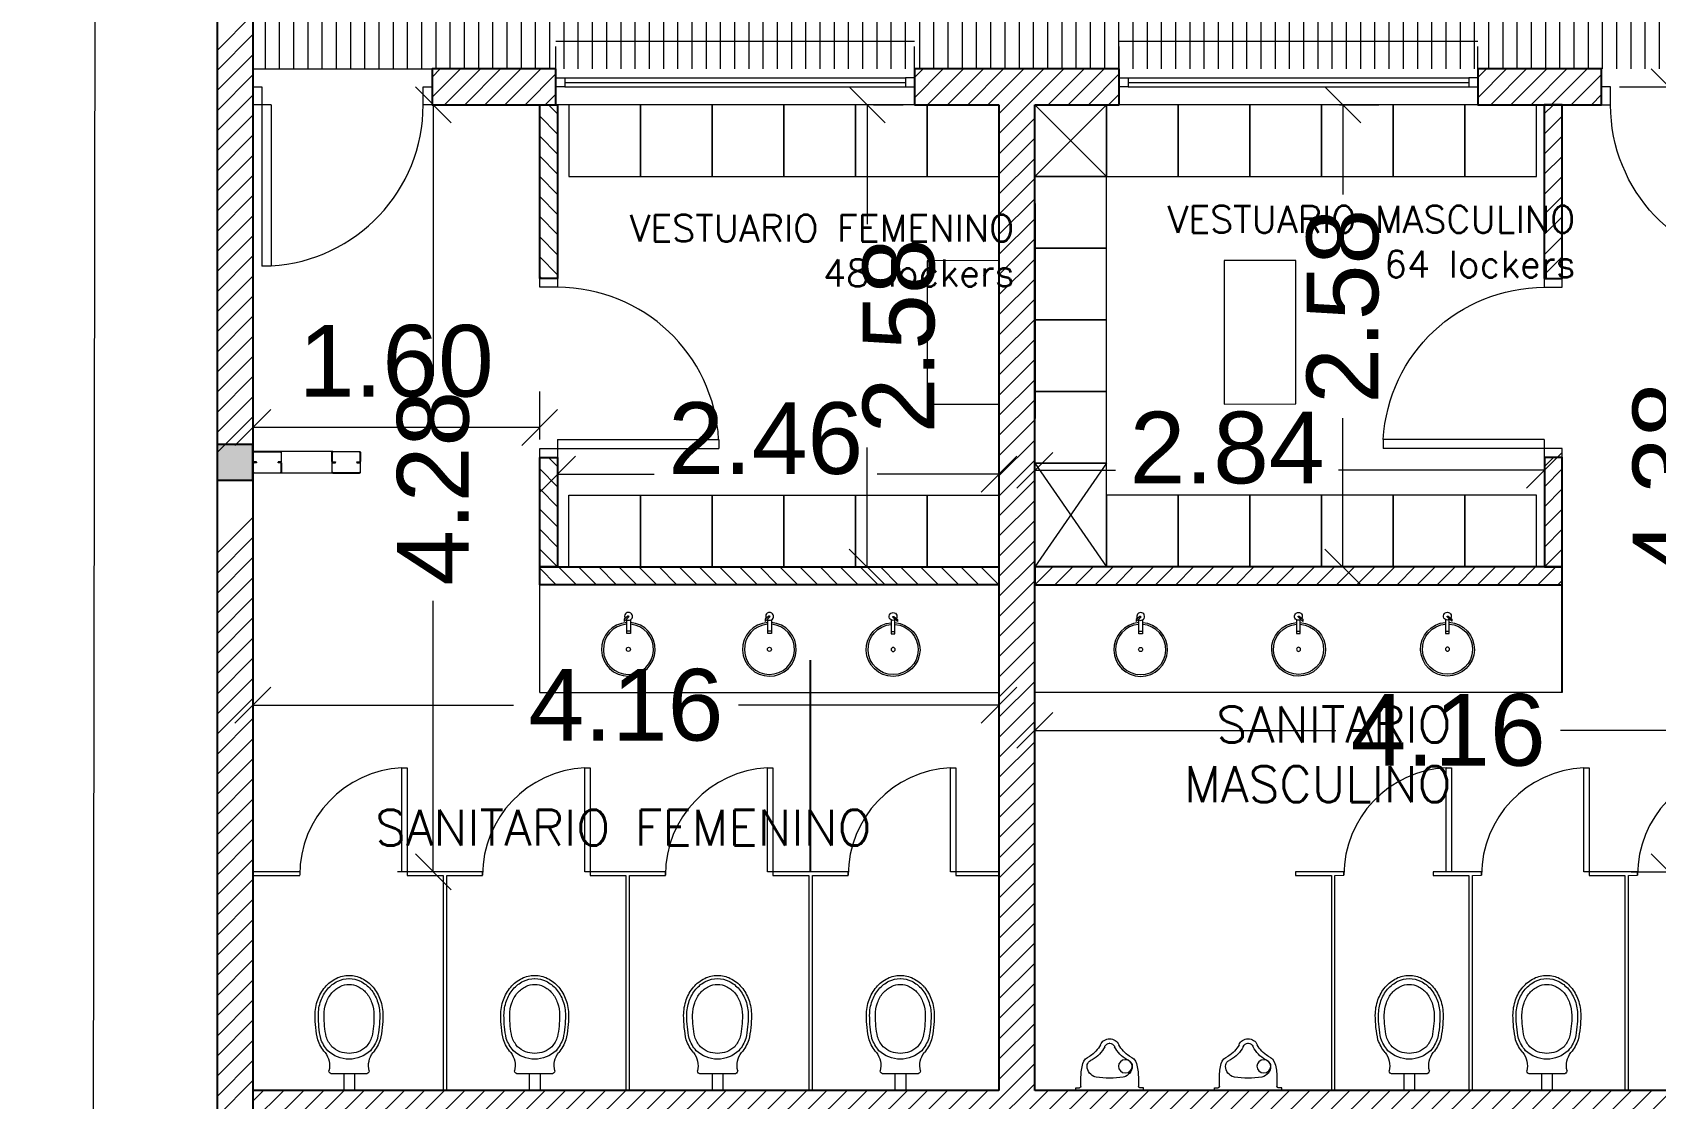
# Model space of a CAD drawing. Header units: inches. Extents: x 2 to 182, y -26 to 193.
# Drawn here: x 112.07 to 121.12, y 94.52 to 100.46 of the extents above; entities that cross this region are included whole.
import ezdxf

# ---------------------------------------------------------------- set-up
doc = ezdxf.new("R2010")
doc.units = ezdxf.units.IN
doc.header["$MEASUREMENT"] = 0
for name, pattern in [('ACAD_ISO10W100', [18, 12, -3, 0, -3]), ('HIDDEN2', [4.7625, 3.175, -1.5875]), ('LÍNEAS_OCULTAS2', [0.1875, 0.125, -0.0625])]:
    doc.linetypes.add(name, pattern=pattern)
for name, color, linetype, lineweight in [('01 eje', 30, 'ACAD_ISO10W100', 9), ('ARQ-CARPINTERIAS', 4, 'Continuous', 9), ('Est-Acero', 4, 'Continuous', 13), ('Est-muro', 7, 'Continuous', 0), ('IS-SANITARIOS', 6, 'Continuous', 9), ('L COTAS', 1, 'Continuous', 9), ('l gris', 9, 'Continuous', 5), ('L PROYEC', 4, 'HIDDEN2', 9), ('LAVADO MU', 10, 'Continuous', 5)]:
    doc.layers.add(name, color=color, linetype=linetype, lineweight=lineweight)
for name, color, linetype in [('01-COTAS ESTRUCTURA', 9, 'Continuous'), ('ARQ-MUROCERAMICO8X18X33', 3, 'Continuous'), ('ARQ-TXTS LOCAL', 3, 'Continuous'), ('l muro', 5, 'Continuous'), ('l olumnas', 140, 'Continuous'), ('smr acero', 170, 'Continuous')]:
    doc.layers.add(name, color=color, linetype=linetype)
doc.styles.add('2mm para 1.100', font='ARIAL.TTF')
doc.styles.add('RomanS', font='romans.shx')
doc.dimstyles.new('cotas 1.100', dxfattribs={"dimscale": 2, "dimtxt": 0.2, "dimasz": 0.1, "dimexe": 0.1, "dimexo": 0.05, "dimgap": 0.05, "dimtad": 0, "dimzin": 0, "dimdsep": 46, "dimtxsty": '2mm para 1.100', "dimblk": 'OBLIQUE', "dimcen": 0.09, "dimclrd": 256, "dimclre": 256, "dimclrt": 256, "dimaunit": 1, "dimadec": 3, "dimazin": 0, "dimtfac": 1, "dimtofl": 0, "dimtmove": 2, "dimatfit": 3, "dimfxl": 0, "dimtolj": 1, "dimtzin": 0, "dimlwd": -1, "dimlwe": -1, "dimarcsym": 0})
pattern_1 = [(45, (-3334.64458, -726.38035), (-0.0561266008, 0.0561266008), [])]

# ---------------------------------------------------------------- blocks, each defined once
blk = doc.blocks.new('terreno1')
at = {"layer": '01 eje', "ltscale": 0.05}
blk.add_line((2858.8129, 860.3283), (2858.8129, 730.799), dxfattribs=at)
blk = doc.blocks.new('SE-PM01$0$P3')
for p, q in [((6.9999, 19.56), (6.0999, 19.56)), ((6.0999, 19.5086), (6.0999, 19.56)), ((6.9999, 19.5086), (6.9999, 19.56))]:
    blk.add_line(p, q)
at = {"ltscale": 200}
blk.add_line((6.9999, 19.5086), (6.0999, 19.5086), dxfattribs=at)
for points in [[(7.0999, 19.61), (7.0999, 19.56), (6.9999, 19.56), (6.9999, 19.61)], [(7.0999, 18.66), (7.0999, 18.61), (6.9999, 18.61), (6.9999, 18.66)]]:
    blk.add_lwpolyline(points, close=True, dxfattribs=at)
blk.add_arc((6.9999, 19.56), 0.9, 183.27628, 270, dxfattribs=at)
blk = doc.blocks.new('_Oblique')
at = {"color": 0, "linetype": 'ByBlock', "lineweight": -2}
blk.add_line((-0.5, -0.5), (0.5, 0.5), dxfattribs=at)
blk = doc.blocks.new('*D234')
at = {"layer": 'Defpoints', "color": 0}
for p in [(112.4681, 132.6797), (113.2982, 132.6784), (113.0983, 7.8591)]:
    blk.add_point(p, dxfattribs=at)
at = {"layer": 'L COTAS'}
for p, q in [((113.1982, 132.6785), (112.2681, 132.68)), ((112.4681, 132.6797), (112.3696, 71.1795)), ((112.2683, 7.8604), (112.3667, 69.3607)), ((112.9983, 7.8593), (112.0683, 7.8607))]:
    blk.add_line(p, q, dxfattribs=at)
at = {"layer": 'L COTAS', "xscale": 0.2, "yscale": 0.2, "zscale": 0.2}
for p, rotation in [((112.4681, 132.6797), 89.90828215739022), ((112.2683, 7.8604), 269.9082821573902)]:
    blk.add_blockref('_Oblique', p, dxfattribs=dict(at, rotation=rotation))
at = {"layer": 'L COTAS', "insert": (112.3682, 70.2701), "char_height": 0.4, "attachment_point": 5, "rotation": 89.90828, "style": '2mm para 1.100'}
blk.add_mtext('\\A1;124.82', dxfattribs=at)
blk = doc.blocks.new('base1')
at = {"layer": 'smr acero'}
h = blk.add_hatch(color=256, dxfattribs=at)
h.dxf.hatch_style = 1
h.paths.add_polyline_path([(4862.6652, 1040.7971), (4862.6652, 1040.5971), (4862.4652, 1040.5971), (4862.4652, 1040.7971)])
at = {"layer": 'Est-Acero'}
for points in [[(4862.8192, 1040.7572), (4862.6712, 1040.7572, 0.414214), (4862.6652, 1040.7512), (4862.6652, 1040.7032, 0.414214), (4862.6712, 1040.6972), (4862.6852, 1040.6972), (4862.6852, 1040.6992), (4862.6732, 1040.6992, -0.414214), (4862.6672, 1040.7052), (4862.6672, 1040.7492, -0.414214), (4862.6732, 1040.7552), (4862.8172, 1040.7552, -0.414214), (4862.8232, 1040.7492), (4862.8232, 1040.7052, -0.414214), (4862.8172, 1040.6992), (4862.8052, 1040.6992), (4862.8052, 1040.6972), (4862.8192, 1040.6972, 0.414214), (4862.8252, 1040.7032), (4862.8252, 1040.7512, 0.414214)], [(4863.1112, 1040.7572), (4863.2592, 1040.7572, -0.414214), (4863.2652, 1040.7512), (4863.2652, 1040.7032, -0.414214), (4863.2592, 1040.6972), (4863.2452, 1040.6972), (4863.2452, 1040.6992), (4863.2572, 1040.6992, 0.414214), (4863.2632, 1040.7052), (4863.2632, 1040.7492, 0.414214), (4863.2572, 1040.7552), (4863.1132, 1040.7552, 0.414214), (4863.1072, 1040.7492), (4863.1072, 1040.7052, 0.414214), (4863.1132, 1040.6992), (4863.1252, 1040.6992), (4863.1252, 1040.6972), (4863.1112, 1040.6972, -0.414214), (4863.1052, 1040.7032), (4863.1052, 1040.7512, -0.414214)], [(4862.8192, 1040.6372), (4862.6712, 1040.6372, -0.414214), (4862.6652, 1040.6432), (4862.6652, 1040.6912, -0.414214), (4862.6712, 1040.6972), (4862.6852, 1040.6972), (4862.6852, 1040.6952), (4862.6732, 1040.6952, 0.414214), (4862.6672, 1040.6892), (4862.6672, 1040.6452, 0.414214), (4862.6732, 1040.6392), (4862.8172, 1040.6392, 0.414214), (4862.8232, 1040.6452), (4862.8232, 1040.6892, 0.414214), (4862.8172, 1040.6952), (4862.8052, 1040.6952), (4862.8052, 1040.6972), (4862.8192, 1040.6972, -0.414214), (4862.8252, 1040.6912), (4862.8252, 1040.6432, -0.414214)], [(4863.1112, 1040.6372), (4863.2592, 1040.6372, 0.414214), (4863.2652, 1040.6432), (4863.2652, 1040.6912, 0.414214), (4863.2592, 1040.6972), (4863.2452, 1040.6972), (4863.2452, 1040.6952), (4863.2572, 1040.6952, -0.414214), (4863.2632, 1040.6892), (4863.2632, 1040.6452, -0.414214), (4863.2572, 1040.6392), (4863.1132, 1040.6392, -0.414214), (4863.1072, 1040.6452), (4863.1072, 1040.6892, -0.414214), (4863.1132, 1040.6952), (4863.1252, 1040.6952), (4863.1252, 1040.6972), (4863.1112, 1040.6972, 0.414214), (4863.1052, 1040.6912), (4863.1052, 1040.6432, 0.414214)]]:
    blk.add_lwpolyline(points, format="xyb", close=True, dxfattribs=at)
at = {"layer": 'Est-muro'}
for p, q in [((4863.1112, 1040.7572), (4862.8092, 1040.7572)), ((4863.1112, 1040.6372), (4862.8092, 1040.6372))]:
    blk.add_line(p, q, dxfattribs=at)
at = {"layer": 'l olumnas'}
blk.add_lwpolyline([(4862.4652, 1040.5971), (4862.6652, 1040.5971), (4862.6652, 1040.7971), (4862.4652, 1040.7971)], close=True, dxfattribs=at)
blk = doc.blocks.new('Inodoro')
for p, q in [((626.1562, 117.8884), (626.3408, 117.8884)), ((626.2185, 117.8884), (626.2185, 117.7966)), ((626.2785, 117.8884), (626.2785, 117.7966))]:
    blk.add_line(p, q)
for points in [[(626.248, 118.4207, 0.114233), (626.1853, 118.4062, 0.103679), (626.1282, 118.3618, 0.091573), (626.091, 118.2967, 0.084524), (626.0772, 118.2158, 0.050698), (626.0903, 118.0871, 0.096685), (626.1295, 118.0185, 0.193549), (626.2485, 117.971, 0.193549), (626.3676, 118.0185, 0.096685), (626.4068, 118.0871, 0.050698), (626.4198, 118.2158, 0.084524), (626.406, 118.2967, 0.091573), (626.3688, 118.3618, 0.103679), (626.3118, 118.4062, 0.114233), (626.2491, 118.4207)], [(626.248, 118.3885, 0.114233), (626.1994, 118.3772, 0.103679), (626.1528, 118.341, 0.091573), (626.1214, 118.2861, 0.084532), (626.1094, 118.2158, 0.049852), (626.1214, 118.0956, 0.091573), (626.1528, 118.0407, 0.190851), (626.2485, 118.0032, 0.190851), (626.3442, 118.0407, 0.091573), (626.3757, 118.0956, 0.049852), (626.3876, 118.2158, 0.084532), (626.3757, 118.2861, 0.091573), (626.3442, 118.341, 0.103679), (626.2976, 118.3772, 0.114233), (626.2491, 118.3885)]]:
    blk.add_lwpolyline(points, format="xyb")
for centre, radius, start, end in [((626.2856, 118.2285), 0.2241, 139.74406, 160.67263), ((626.2627, 118.2479), 0.1939, 116.06723, 139.74406), ((626.248, 118.278), 0.1605, 90, 116.06723), ((626.2491, 118.278), 0.1605, 63.93277, 90), ((626.2344, 118.2479), 0.1939, 40.25594, 63.93277), ((626.2114, 118.2285), 0.2241, 19.32737, 40.25594), ((626.3217, 118.2158), 0.2623, 160.67263, 180), ((626.1753, 118.2158), 0.2623, 0, 19.32737), ((626.6972, 118.2155), 0.6378, 179.97395, 192.35967), ((625.7998, 118.2155), 0.6378, 347.64033, 0.02605), ((626.2856, 118.1532), 0.2241, 199.32737, 220.25594), ((626.0194, 117.935), 0.1202, 345.84605, 37.60105), ((626.4776, 117.935), 0.1202, 142.39895, 194.15395), ((626.2114, 118.1532), 0.2241, 319.74406, 340.67263), ((626.1558, 117.9084), 0.02, 188.04875, 271.25464), ((626.3413, 117.9084), 0.02, 268.74536, 351.95125)]:
    blk.add_arc(centre, radius, start, end)
blk = doc.blocks.new('LZ-PM01$0$MEWAFND$0$MINGI')
for p, q in [((-0.188, 0.016), (-0.168, 0.016)), ((-0.188, 0), (-0.188, 0.016)), ((0.188, 0), (-0.188, 0)), ((0.188, 0.016), (0.168, 0.016)), ((0.188, 0), (0.188, 0.016))]:
    blk.add_line(p, q)
for centre, radius, start, end in [((-0.0015, 0.2522), 0.0524, 88.41211, 159.86472), ((-0.0015, 0.2522), 0.0264, 88.41211, 159.86472), ((0, 0.2987), 0.0202, 267.95603, 272.04397), ((0.0015, 0.2522), 0.0524, 20.13528, 91.58789), ((0.0015, 0.2522), 0.0264, 20.13528, 91.58789), ((-0.0874, 0.1426), 0.0648, 111.75619, 164.40839), ((-0.0874, 0.1426), 0.0388, 111.75619, 111.75619), ((-0.2023, 0.3459), 0.1696, 302.42194, 333.4809), ((-0.2023, 0.3459), 0.1956, 302.42194, 333.4809), ((-0.0154, 0.255), 0.0124, 149.99519, 163.35044), ((0.0154, 0.255), 0.0124, 16.64956, 30.00481), ((0.2023, 0.3459), 0.1956, 206.5191, 237.57806), ((0.2023, 0.3459), 0.1696, 206.5191, 237.57806), ((0.0874, 0.1426), 0.0648, 15.59161, 68.24381), ((0.1604, 0.08), 0.3204, 165.53997, 180), ((-0.061, 0.1419), 0.0647, 170.11271, 245.03672), ((-0.0874, 0.1426), 0.0388, 118.9977, 164.40839), ((-0.141, 0.2581), 0.0887, 293.07935, 299.37429), ((0.061, 0.1419), 0.0647, 294.96328, 9.88729), ((0.141, 0.2581), 0.0887, 240.62571, 246.92065), ((0.0874, 0.1426), 0.0388, 15.59161, 61.0023), ((-0.1604, 0.08), 0.3204, 0, 14.46003), ((-0.168, 0.024), 0.008, 270, 1.25963), ((1.0815, 0.0515), 1.2419, 178.68384, 181.25963), ((-0.0605, 0.1489), 0.0714, 247.01145, 257.38188), ((0, 0.4956), 0.4232, 259.64483, 270), ((0, 0.4956), 0.4232, 270, 280.35517), ((0.0605, 0.1489), 0.0714, 282.61812, 292.98855), ((-1.0815, 0.0515), 1.2419, 358.74037, 1.31616), ((0.168, 0.024), 0.008, 178.74037, 270)]:
    blk.add_arc(centre, radius, start, end)
blk = doc.blocks.new('Bacha de baño 2 pl')
for p, q in [((-0.0036, -0.1597), (-0.0243, -0.1758)), ((-0.0243, -0.1883), (0.0039, -0.1612)), ((-0.0243, -0.1758), (-0.0243, -0.1883)), ((-0.0096, -0.256), (-0.0096, -0.1791)), ((0.0107, -0.1791), (0.0107, -0.256)), ((0.0107, -0.2433), (-0.0096, -0.2433)), ((0.0107, -0.256), (-0.0096, -0.256)), ((0.0107, -0.256), (-0.0096, -0.256))]:
    blk.add_line(p, q)
at = {"color": 252}
blk.add_circle((0, -0.3438), 0.0113, dxfattribs=at)
for centre, radius, start, end in [((0.0006, -0.1597), 0.0219, 297.52089, 211.24322), ((0.0006, -0.1597), 0.0219, 232.78732, 242.47911), ((0.0006, -0.1597), 0.0219, 242.47911, 297.52089), ((-0.0015, -0.1689), 0.00944, 54.74702, 102.62448), ((0, -0.3438), 0.15, 93.65459, 85.91977), ((0, -0.3438), 0.14, 93.91603, 85.62778)]:
    blk.add_arc(centre, radius, start, end)
blk = doc.blocks.new('*D481')
at = {"layer": 'Defpoints', "color": 0}
for p in [(114.2982, 100.0606), (114.3048, 95.7802), (114.3696, 95.7802)]:
    blk.add_point(p, dxfattribs=at)
at = {"layer": 'L COTAS'}
for p, q in [((114.3048, 100.0606), (114.3048, 98.5484)), ((114.3982, 100.0606), (114.5048, 100.0606)), ((114.3048, 95.7802), (114.3048, 97.2925)), ((114.2696, 95.7802), (114.1048, 95.7802))]:
    blk.add_line(p, q, dxfattribs=at)
at = {"layer": 'L COTAS', "xscale": 0.2, "yscale": 0.2, "zscale": 0.2}
for p, rotation in [((114.3048, 100.0606), 90), ((114.3048, 95.7802), 270)]:
    blk.add_blockref('_Oblique', p, dxfattribs=dict(at, rotation=rotation))
at = {"layer": 'L COTAS', "insert": (114.3048, 97.9204), "char_height": 0.4, "attachment_point": 5, "rotation": 90, "style": '2mm para 1.100'}
blk.add_mtext('\\A1;4.28', dxfattribs=at)
blk = doc.blocks.new('*D482')
at = {"layer": 'Defpoints', "color": 0}
for p in [(113.2982, 96.7478), (117.4608, 96.7478), (117.4608, 96.7101)]:
    blk.add_point(p, dxfattribs=at)
at = {"layer": 'L COTAS'}
for p, q in [((113.2982, 96.7101), (114.7521, 96.7101)), ((113.2982, 96.6478), (113.2982, 96.5101)), ((117.4608, 96.7101), (116.0069, 96.7101)), ((117.4608, 96.6478), (117.4608, 96.5101))]:
    blk.add_line(p, q, dxfattribs=at)
at = {"layer": 'L COTAS', "xscale": 0.2, "yscale": 0.2, "zscale": 0.2, "rotation": 180}
blk.add_blockref('_Oblique', (113.2982, 96.7101), dxfattribs=at)
at = {"layer": 'L COTAS', "xscale": 0.2, "yscale": 0.2, "zscale": 0.2}
blk.add_blockref('_Oblique', (117.4608, 96.7101), dxfattribs=at)
at = {"layer": 'L COTAS', "insert": (115.3795, 96.7101), "char_height": 0.4, "attachment_point": 5, "style": '2mm para 1.100'}
blk.add_mtext('\\A1;4.16', dxfattribs=at)
blk = doc.blocks.new('*D483')
at = {"layer": 'Defpoints', "color": 0}
for p in [(113.2983, 98.2601), (113.2983, 98.0922), (114.8983, 98.0922)]:
    blk.add_point(p, dxfattribs=at)
at = {"layer": 'L COTAS'}
for p, q in [((113.2983, 98.1922), (113.2983, 98.4601)), ((114.8983, 98.1922), (114.8983, 98.4601)), ((114.8983, 98.2601), (113.2983, 98.2601))]:
    blk.add_line(p, q, dxfattribs=at)
at = {"layer": 'L COTAS', "xscale": 0.2, "yscale": 0.2, "zscale": 0.2, "rotation": 180}
blk.add_blockref('_Oblique', (113.2983, 98.2601), dxfattribs=at)
at = {"layer": 'L COTAS', "xscale": 0.2, "yscale": 0.2, "zscale": 0.2}
blk.add_blockref('_Oblique', (114.8983, 98.2601), dxfattribs=at)
at = {"layer": 'L COTAS', "insert": (114.0983, 98.6295), "char_height": 0.4, "attachment_point": 5, "style": '2mm para 1.100'}
blk.add_mtext('\\A1;1.60', dxfattribs=at)
blk = doc.blocks.new('*D484')
at = {"layer": 'Defpoints', "color": 0}
for p in [(114.9983, 98.0922), (117.4608, 98.0922), (117.4608, 97.9999)]:
    blk.add_point(p, dxfattribs=at)
at = {"layer": 'L COTAS'}
for p, q in [((114.9983, 97.9999), (115.5365, 97.9999)), ((114.9983, 97.9922), (114.9983, 97.7999)), ((117.4608, 97.9999), (116.782, 97.9999)), ((117.4608, 97.9922), (117.4608, 97.7999))]:
    blk.add_line(p, q, dxfattribs=at)
at = {"layer": 'L COTAS', "xscale": 0.2, "yscale": 0.2, "zscale": 0.2, "rotation": 180}
blk.add_blockref('_Oblique', (114.9983, 97.9999), dxfattribs=at)
at = {"layer": 'L COTAS', "xscale": 0.2, "yscale": 0.2, "zscale": 0.2}
blk.add_blockref('_Oblique', (117.4608, 97.9999), dxfattribs=at)
at = {"layer": 'L COTAS', "insert": (116.1593, 98.198), "char_height": 0.4, "attachment_point": 5, "style": '2mm para 1.100'}
blk.add_mtext('\\A1;2.46', dxfattribs=at)
blk = doc.blocks.new('*D485')
at = {"layer": 'Defpoints', "color": 0}
for p in [(116.6608, 100.0606), (116.7256, 100.0606), (116.6608, 97.4816)]:
    blk.add_point(p, dxfattribs=at)
at = {"layer": 'L COTAS'}
for p, q in [((116.7256, 100.0606), (116.7256, 99.3944)), ((116.7608, 100.0606), (116.9256, 100.0606)), ((116.7256, 97.4816), (116.7256, 98.1478)), ((116.7608, 97.4816), (116.9256, 97.4816))]:
    blk.add_line(p, q, dxfattribs=at)
at = {"layer": 'L COTAS', "xscale": 0.2, "yscale": 0.2, "zscale": 0.2}
for p, rotation in [((116.7256, 100.0606), 90), ((116.7256, 97.4816), 270)]:
    blk.add_blockref('_Oblique', p, dxfattribs=dict(at, rotation=rotation))
at = {"layer": 'L COTAS', "insert": (116.9032, 98.7711), "char_height": 0.4, "attachment_point": 5, "rotation": 90, "style": '2mm para 1.100'}
blk.add_mtext('\\A1;2.58', dxfattribs=at)
blk = doc.blocks.new('*D486')
at = {"layer": 'Defpoints', "color": 0}
for p in [(120.8234, 100.1607), (120.8884, 95.7802), (121.1992, 95.7802)]:
    blk.add_point(p, dxfattribs=at)
at = {"layer": 'L COTAS'}
for p, q in [((120.9234, 100.1607), (121.3992, 100.1607)), ((121.1992, 100.1607), (121.1992, 98.5984)), ((121.1992, 95.7802), (121.1992, 97.3425)), ((120.9884, 95.7802), (121.3992, 95.7802))]:
    blk.add_line(p, q, dxfattribs=at)
at = {"layer": 'L COTAS', "xscale": 0.2, "yscale": 0.2, "zscale": 0.2}
for p, rotation in [((121.1992, 100.1607), 90), ((121.1992, 95.7802), 270)]:
    blk.add_blockref('_Oblique', p, dxfattribs=dict(at, rotation=rotation))
at = {"layer": 'L COTAS', "insert": (121.1992, 97.9705), "char_height": 0.4, "attachment_point": 5, "rotation": 90, "style": '2mm para 1.100'}
blk.add_mtext('\\A1;4.38', dxfattribs=at)
blk = doc.blocks.new('*D487')
at = {"layer": 'Defpoints', "color": 0}
for p in [(117.6608, 96.8564), (121.8234, 96.8564), (121.8234, 96.5698)]:
    blk.add_point(p, dxfattribs=at)
at = {"layer": 'L COTAS'}
for p, q in [((117.6608, 96.7564), (117.6608, 96.3698)), ((121.8234, 96.7564), (121.8234, 96.3698)), ((117.6608, 96.5698), (119.3398, 96.5698)), ((121.8234, 96.5698), (120.5946, 96.5698))]:
    blk.add_line(p, q, dxfattribs=at)
at = {"layer": 'L COTAS', "xscale": 0.2, "yscale": 0.2, "zscale": 0.2, "rotation": 180}
blk.add_blockref('_Oblique', (117.6608, 96.5698), dxfattribs=at)
at = {"layer": 'L COTAS', "xscale": 0.2, "yscale": 0.2, "zscale": 0.2}
blk.add_blockref('_Oblique', (121.8234, 96.5698), dxfattribs=at)
at = {"layer": 'L COTAS', "insert": (119.9672, 96.5698), "char_height": 0.4, "attachment_point": 5, "style": '2mm para 1.100'}
blk.add_mtext('\\A1;4.16', dxfattribs=at)
blk = doc.blocks.new('*D488')
at = {"layer": 'Defpoints', "color": 0}
for p in [(119.2608, 100.0608), (119.3799, 100.0608), (119.2608, 97.4817)]:
    blk.add_point(p, dxfattribs=at)
at = {"layer": 'L COTAS'}
for p, q in [((119.3608, 100.0608), (119.5799, 100.0608)), ((119.3799, 100.0608), (119.3799, 99.5594)), ((119.3799, 97.4817), (119.3799, 98.3128)), ((119.3608, 97.4817), (119.5799, 97.4817))]:
    blk.add_line(p, q, dxfattribs=at)
at = {"layer": 'L COTAS', "xscale": 0.2, "yscale": 0.2, "zscale": 0.2}
for p, rotation in [((119.3799, 100.0608), 90), ((119.3799, 97.4817), 270)]:
    blk.add_blockref('_Oblique', p, dxfattribs=dict(at, rotation=rotation))
at = {"layer": 'L COTAS', "insert": (119.3799, 98.9361), "char_height": 0.4, "attachment_point": 5, "rotation": 90, "style": '2mm para 1.100'}
blk.add_mtext('\\A1;2.58', dxfattribs=at)
blk = doc.blocks.new('*D489')
at = {"layer": 'Defpoints', "color": 0}
for p in [(117.6607, 98.4615), (120.5038, 98.0922), (120.5038, 98.021)]:
    blk.add_point(p, dxfattribs=at)
at = {"layer": 'L COTAS'}
for p, q in [((117.6607, 98.3615), (117.6607, 97.821)), ((117.6607, 98.021), (118.1117, 98.021)), ((120.5038, 98.021), (119.3559, 98.021)), ((120.5038, 97.9922), (120.5038, 97.821))]:
    blk.add_line(p, q, dxfattribs=at)
at = {"layer": 'L COTAS', "xscale": 0.2, "yscale": 0.2, "zscale": 0.2, "rotation": 180}
blk.add_blockref('_Oblique', (117.6607, 98.021), dxfattribs=at)
at = {"layer": 'L COTAS', "xscale": 0.2, "yscale": 0.2, "zscale": 0.2}
blk.add_blockref('_Oblique', (120.5038, 98.021), dxfattribs=at)
at = {"layer": 'L COTAS', "insert": (118.7338, 98.1453), "char_height": 0.4, "attachment_point": 5, "style": '2mm para 1.100'}
blk.add_mtext('\\A1;2.84', dxfattribs=at)

msp = doc.modelspace()

# ---------------------------------------------------------------- hatches: boundary and pattern name
at = {"layer": 'l gris'}
h = msp.add_hatch(dxfattribs=at)
h.set_pattern_fill('LINE', color=256, scale=0.025, angle=90)
h.set_pattern_definition([(90, (-3695.75926, -725.47721), (-0.079375, 5e-18), [])])
h.paths.add_polyline_path([(113.2983, 101.1607), (142.2982, 101.1607), (142.3174, 100.9656), (142.3743, 100.778), (142.4667, 100.6051), (142.5911, 100.4536), (142.7426, 100.3292), (142.9155, 100.2368), (143.1031, 100.1799), (143.2982, 100.1607), (157.0591, 100.1607), (157.1043, 98.1622), (122.0234, 98.1622), (122.0234, 100.2608), (113.2982, 100.2607)])
at = {"layer": 'LAVADO MU'}
h = msp.add_hatch(dxfattribs=at)
h.set_pattern_fill('ANSI31', color=256, scale=0.025)
h.set_pattern_definition(pattern_1)
h.paths.add_polyline_path([(118.1323, 100.2607), (116.9893, 100.2607), (116.9893, 100.0607), (117.4608, 100.0607), (117.4608, 94.5602), (113.2983, 94.5602), (113.2983, 94.3602), (118.6024, 94.3602), (118.6024, 92.7602), (117.4524, 92.7602), (117.4524, 92.3572), (117.5524, 92.3572), (117.5524, 92.6102), (118.1046, 92.6102), (120.3017, 92.6102), (120.3017, 92.3572), (120.4125, 92.3572), (120.4125, 92.7602), (118.7524, 92.7602), (118.7524, 94.3602), (120.3234, 94.3602), (120.3234, 93.543), (120.4234, 93.543), (120.4234, 94.3602), (122.0234, 94.3602), (122.0234, 100.2608), (121.8234, 100.2608), (121.8234, 94.5602), (117.6608, 94.5602), (117.6608, 100.0607), (118.1323, 100.0607)])
h = msp.add_hatch(dxfattribs=at)
h.set_pattern_fill('ANSI31', color=256, scale=0.025)
h.set_pattern_definition(pattern_1)
h.paths.add_polyline_path([(114.9893, 100.2607), (114.2982, 100.2606), (114.2982, 100.0606), (114.4178, 100.0606), (114.4178, 100.0607), (114.5178, 100.0607), (114.9893, 100.0607)])
h = msp.add_hatch(dxfattribs=at)
h.set_pattern_fill('ANSI31', color=256, scale=0.025)
h.set_pattern_definition(pattern_1)
h.paths.add_polyline_path([(120.8234, 100.2607), (120.1323, 100.2606), (120.1323, 100.0606), (120.6034, 100.0607), (120.6034, 100.0607), (120.7034, 100.0607), (120.8234, 100.0607)], flags=17)
h = msp.add_hatch(dxfattribs=at)
h.set_pattern_fill('ANSI31', color=256, scale=0.025)
h.set_pattern_definition([(135, (3570.24647, -726.38038), (0.0561266008, 0.0561266007), [])])
h.paths.add_polyline_path([(114.8985, 100.0606), (114.9985, 100.0606), (114.9984, 99.0922), (114.8984, 99.0922)])
h = msp.add_hatch(dxfattribs=at)
h.set_pattern_fill('ANSI31', color=256, scale=0.025)
h.set_pattern_definition([(45, (-3334.74436, -726.38037), (-0.0561266008, 0.0561266008), [])])
h.paths.add_polyline_path([(120.6036, 100.0606), (120.5036, 100.0606), (120.5037, 99.0922), (120.6037, 99.0922)])
h = msp.add_hatch(dxfattribs=at)
h.set_pattern_fill('ANSI31', color=256, scale=0.025)
h.set_pattern_definition([(135, (3570.246336, -728.348845), (0.0561266008, 0.0561266007), [])])
h.paths.add_polyline_path([(114.8983, 98.0922), (114.9983, 98.0922), (114.9983, 97.4818), (114.8983, 97.4818)])
h = msp.add_hatch(dxfattribs=at)
h.set_pattern_fill('ANSI31', color=256, scale=0.025)
h.set_pattern_definition([(45, (-3334.74422, -728.34884), (-0.0561266008, 0.0561266008), [])])
h.paths.add_polyline_path([(120.6038, 98.0922), (120.5038, 98.0922), (120.5038, 97.4818), (120.6038, 97.4818)])
h = msp.add_hatch(dxfattribs=at)
h.set_pattern_fill('ANSI31', color=256, scale=0.025)
h.set_pattern_definition([(135, (3568.342494, -727.448886), (0.0561266008, 0.0561266007), [])])
h.paths.add_polyline_path([(114.8983, 97.4818), (117.4608, 97.4818), (117.4608, 97.3817), (117.2144, 97.3817), (117.2144, 97.3818), (117.0144, 97.3818), (114.8983, 97.3818)])
h = msp.add_hatch(dxfattribs=at)
h.set_pattern_fill('ANSI31', color=256, scale=0.025)
h.set_pattern_definition([(45, (-3333.220884, -727.44888), (-0.0561266008, 0.0561266008), [])])
h.paths.add_polyline_path([(120.6038, 97.4818), (117.6608, 97.4818), (117.6608, 97.3817), (117.9072, 97.3817), (117.9072, 97.3818), (118.1072, 97.3818), (120.6038, 97.3818)])

# ---------------------------------------------------------------- linework, layer by layer
at = {"layer": 'ARQ-MUROCERAMICO8X18X33'}
for points in [[(114.9984, 99.0922), (114.8984, 99.0922), (114.8985, 100.0607), (114.9985, 100.0607)], [(120.5037, 99.0922), (120.6037, 99.0922), (120.6036, 100.0607), (120.5036, 100.0607)], [(114.9983, 97.4818), (114.8983, 97.4818), (114.8983, 98.0922), (114.9983, 98.0922)], [(120.5038, 97.4818), (120.6038, 97.4818), (120.6038, 98.0922), (120.5038, 98.0922)], [(117.4608, 97.3817), (114.8983, 97.3818), (114.8983, 97.4818), (117.4608, 97.4818)], [(117.6608, 97.3817), (120.6038, 97.3818), (120.6038, 97.4818), (117.6608, 97.4818)]]:
    msp.add_lwpolyline(points, close=True, dxfattribs=at)
at = {"layer": 'IS-SANITARIOS'}
for p, q in [((118.0608, 100.0607), (117.6606, 99.6615)), ((118.0608, 99.6607), (117.6608, 100.0607)), ((117.6608, 98.0616), (118.0608, 97.4816)), ((118.0608, 98.0616), (117.6608, 97.4818)), ((114.8983, 96.7817), (114.8983, 97.3818)), ((114.8983, 96.7817), (117.4608, 96.7817)), ((120.6038, 96.7817), (117.6608, 96.7817)), ((113.5596, 95.7802), (113.2983, 95.7802)), ((113.2983, 95.7602), (113.5596, 95.7602)), ((117.4608, 95.7802), (117.2197, 95.7802)), ((117.2197, 95.7802), (117.2197, 95.7602)), ((117.2197, 95.7602), (117.4608, 95.7602)), ((117.4197, 94.5602), (117.4397, 94.5602))]:
    msp.add_line(p, q, dxfattribs=at)
for points in [[(115.4608, 100.0605), (115.0608, 100.0605), (115.0608, 99.6605), (115.4608, 99.6605), (115.4608, 100.0605)], [(115.8608, 100.0605), (115.4608, 100.0605), (115.4608, 99.6605), (115.8608, 99.6605), (115.8608, 100.0605)], [(116.2608, 100.0606), (115.8608, 100.0605), (115.8608, 99.6605), (116.2608, 99.6606), (116.2608, 100.0606)], [(116.6608, 100.0606), (116.2608, 100.0606), (116.2608, 99.6606), (116.6608, 99.6606), (116.6608, 100.0606)], [(117.0608, 100.0606), (116.6608, 100.0606), (116.6608, 99.6606), (117.0608, 99.6606), (117.0608, 100.0606)], [(117.4608, 100.0607), (117.0608, 100.0606), (117.0608, 99.6606), (117.4608, 99.6607), (117.4608, 100.0607)], [(118.0608, 100.0607), (117.6608, 100.0607), (117.6608, 99.6607), (118.0608, 99.6607), (118.0608, 100.0607)], [(118.4608, 100.0607), (118.0608, 100.0607), (118.0608, 99.6607), (118.4608, 99.6607), (118.4608, 100.0607)], [(118.8608, 100.0608), (118.4608, 100.0607), (118.4608, 99.6607), (118.8608, 99.6608), (118.8608, 100.0608)], [(119.2608, 100.0608), (118.8608, 100.0608), (118.8608, 99.6608), (119.2608, 99.6608), (119.2608, 100.0608)], [(119.6608, 100.0608), (119.2608, 100.0608), (119.2608, 99.6608), (119.6608, 99.6608), (119.6608, 100.0608)], [(120.0608, 100.0609), (119.6608, 100.0608), (119.6608, 99.6608), (120.0608, 99.6609), (120.0608, 100.0609)], [(120.4608, 100.0609), (120.0608, 100.0609), (120.0608, 99.6609), (120.4608, 99.6609), (120.4608, 100.0609)], [(118.0606, 99.6616), (117.6606, 99.6615), (117.6607, 99.2615), (118.0607, 99.2616), (118.0606, 99.6616)], [(118.0607, 99.2616), (117.6607, 99.2615), (117.6607, 98.8615), (118.0607, 98.8616), (118.0607, 99.2616)], [(117.4607, 99.191), (117.0607, 99.1909), (117.0608, 98.3909), (117.4608, 98.391), (117.4607, 99.191)], [(119.117, 99.1911), (118.717, 99.191), (118.717, 98.391), (119.117, 98.3911), (119.117, 99.1911)], [(118.0607, 98.8616), (117.6607, 98.8615), (117.6607, 98.4615), (118.0607, 98.4616), (118.0607, 98.8616)], [(118.0607, 98.4616), (117.6607, 98.4615), (117.6608, 98.0615), (118.0608, 98.0616), (118.0607, 98.4616)], [(118.0608, 98.0616), (117.6608, 98.0616), (117.6608, 97.4818), (118.0608, 97.4816), (118.0608, 98.0616)], [(115.0608, 97.8818), (115.4608, 97.8817), (115.4608, 97.4817), (115.0608, 97.4818), (115.0608, 97.8818)], [(115.4608, 97.8817), (115.8608, 97.8817), (115.8608, 97.4817), (115.4608, 97.4817), (115.4608, 97.8817)], [(115.8608, 97.8817), (116.2608, 97.8816), (116.2608, 97.4816), (115.8608, 97.4817), (115.8608, 97.8817)], [(116.2608, 97.8816), (116.6608, 97.8816), (116.6608, 97.4816), (116.2608, 97.4816), (116.2608, 97.8816)], [(116.6608, 97.8816), (117.0608, 97.8816), (117.0608, 97.4816), (116.6608, 97.4816), (116.6608, 97.8816)], [(117.0608, 97.8816), (117.4608, 97.8816), (117.4608, 97.4816), (117.0608, 97.4816), (117.0608, 97.8816)], [(118.4608, 97.8816), (118.0608, 97.8816), (118.0608, 97.4816), (118.4608, 97.4816), (118.4608, 97.8816)], [(118.8608, 97.8816), (118.4608, 97.8816), (118.4608, 97.4816), (118.8608, 97.4816), (118.8608, 97.8816)], [(119.2608, 97.8817), (118.8608, 97.8816), (118.8608, 97.4816), (119.2608, 97.4817), (119.2608, 97.8817)], [(119.6608, 97.8817), (119.2608, 97.8817), (119.2608, 97.4817), (119.6608, 97.4817), (119.6608, 97.8817)], [(120.0608, 97.8818), (119.6608, 97.8817), (119.6608, 97.4817), (120.0608, 97.4818), (120.0608, 97.8818)], [(120.4608, 97.8818), (120.0608, 97.8818), (120.0608, 97.4818), (120.4608, 97.4818), (120.4608, 97.8818)]]:
    msp.add_lwpolyline(points, dxfattribs=at)
for points in [[(114.1296, 95.7802), (114.1296, 96.3612), (114.1596, 96.3612), (114.1596, 95.7802)], [(115.1496, 95.7802), (115.1496, 96.3612), (115.1796, 96.3612), (115.1796, 95.7802)], [(116.1697, 95.7802), (116.1697, 96.3612), (116.1997, 96.3612), (116.1997, 95.7802)], [(117.1897, 95.7802), (117.1897, 96.3612), (117.2197, 96.3612), (117.2197, 95.7802)], [(119.9554, 95.7802), (119.9554, 96.3612), (119.9854, 96.3612), (119.9854, 95.7802)], [(120.7234, 95.7802), (120.7234, 96.3612), (120.7534, 96.3612), (120.7534, 95.7802)], [(114.3796, 94.5602), (114.3796, 95.7602), (114.5796, 95.7602), (114.5796, 95.7802), (114.1596, 95.7802), (114.1596, 95.7602), (114.3595, 95.7602), (114.3595, 94.5602)], [(115.3996, 94.5602), (115.3996, 95.7602), (115.5997, 95.7602), (115.5997, 95.7802), (115.1796, 95.7802), (115.1796, 95.7602), (115.3796, 95.7602), (115.3796, 94.5602)], [(116.4197, 94.5602), (116.4197, 95.7602), (116.6197, 95.7602), (116.6197, 95.7802), (116.1997, 95.7802), (116.1997, 95.7602), (116.3996, 95.7602), (116.3996, 94.5602)], [(119.3355, 94.5602), (119.3355, 95.7602), (119.3855, 95.7617), (119.3855, 95.7802), (119.1155, 95.7802), (119.1155, 95.7602), (119.3154, 95.7602), (119.3154, 94.5602)], [(120.1034, 94.5602), (120.1034, 95.7602), (120.1534, 95.7617), (120.1534, 95.7802), (119.8834, 95.7802), (119.8834, 95.7602), (120.0834, 95.7602), (120.0834, 94.5602)], [(120.9734, 94.5602), (120.9734, 95.7602), (121.0234, 95.7617), (121.0234, 95.7802), (120.7534, 95.7802), (120.7534, 95.7602), (120.9534, 95.7602), (120.9534, 94.5602)]]:
    msp.add_lwpolyline(points, close=True, dxfattribs=at)
for centre in [(114.1597, 95.7617), (115.1798, 95.7617), (116.1998, 95.7617), (117.2198, 95.7617), (119.9856, 95.7617), (120.7536, 95.7617), (121.6236, 95.7617)]:
    msp.add_arc(centre, 0.6001, 92.87779, 179.99606, dxfattribs=at)
at = {"layer": 'l gris'}
for p, q in [((116.9893, 100.0607), (114.9893, 100.0607)), ((120.1323, 100.0607), (118.1323, 100.0607))]:
    msp.add_line(p, q, dxfattribs=at)
msp.add_lwpolyline([(113.2982, 100.2607), (114.2982, 100.2607)], dxfattribs=at)
at = {"layer": 'l muro'}
for p, q in [((113.0983, 132.6791), (113.0983, 7.8703)), ((113.2983, 132.6791), (113.2983, 7.8703)), ((118.1323, 100.2607), (116.9893, 100.2607)), ((116.9893, 100.2607), (116.9893, 100.0607)), ((118.1323, 100.0607), (118.1323, 100.2607)), ((116.9893, 100.0607), (117.4608, 100.0607)), ((117.4608, 100.0607), (117.4608, 94.5602)), ((117.6608, 100.0607), (118.1323, 100.0607)), ((117.6608, 94.5602), (117.6608, 100.0607)), ((117.6608, 99.5107), (117.6608, 98.3107)), ((120.6038, 96.7817), (120.6038, 97.3818)), ((116.4097, 95.7802), (116.4097, 96.9617)), ((117.4608, 94.5602), (113.2978, 94.5602)), ((121.8234, 94.5602), (117.6604, 94.5602))]:
    msp.add_line(p, q, dxfattribs=at)
for points in [[(114.9893, 100.2607), (114.2982, 100.2606), (114.2982, 100.0606), (114.9893, 100.0607)], [(120.8234, 100.2607), (120.1323, 100.2606), (120.1323, 100.0606), (120.8234, 100.0607)]]:
    msp.add_lwpolyline(points, close=True, dxfattribs=at)
at = {"layer": 'L PROYEC', "linetype": 'LÍNEAS_OCULTAS2'}
for p, q in [((114.9893, 100.2607), (114.9893, 100.4157)), ((116.9893, 100.2607), (116.9893, 100.4157)), ((118.1323, 100.2607), (118.1323, 100.4157)), ((120.1323, 100.2607), (120.1323, 100.4157))]:
    msp.add_line(p, q, dxfattribs=at)
at = {"layer": 'L PROYEC', "linetype": 'LÍNEAS_OCULTAS2', "ltscale": 50}
for p, q in [((114.9893, 100.4157), (116.9893, 100.4157)), ((118.1323, 100.4157), (120.1323, 100.4157)), ((115.0393, 100.2107), (116.9393, 100.2107)), ((115.0393, 100.1857), (116.9393, 100.1857)), ((115.0393, 100.1607), (116.9393, 100.1607)), ((118.1823, 100.2107), (120.0823, 100.2107)), ((118.1823, 100.1857), (120.0823, 100.1857)), ((118.1823, 100.1607), (120.0823, 100.1607))]:
    msp.add_line(p, q, dxfattribs=at)
at = {"layer": 'L PROYEC', "linetype": 'LÍNEAS_OCULTAS2'}
for points in [[(114.9893, 100.2107), (115.0393, 100.2107), (115.0393, 100.1607), (114.9893, 100.1607)], [(116.9893, 100.2107), (116.9393, 100.2107), (116.9393, 100.1607), (116.9893, 100.1607)], [(118.1323, 100.2107), (118.1823, 100.2107), (118.1823, 100.1607), (118.1323, 100.1607)], [(120.1323, 100.2107), (120.0823, 100.2107), (120.0823, 100.1607), (120.1323, 100.1607)]]:
    msp.add_lwpolyline(points, close=True, dxfattribs=at)
at = {"layer": 'LAVADO MU'}
for p, q in [((113.0983, 100.3646), (113.2982, 100.5644)), ((113.0983, 100.2523), (113.2982, 100.4522)), ((113.0983, 100.14), (113.2982, 100.3399)), ((113.0983, 100.0278), (113.2982, 100.2277)), ((113.0983, 99.9155), (113.2982, 100.1154)), ((113.0983, 99.8033), (113.2982, 100.0031)), ((113.0983, 99.691), (113.2982, 99.8909)), ((113.0983, 99.5788), (113.2982, 99.7786)), ((113.0983, 99.4665), (113.2982, 99.6664)), ((113.0983, 99.3543), (113.2982, 99.5541)), ((113.0983, 99.242), (113.2982, 99.4419)), ((113.0983, 99.1298), (113.2982, 99.3296)), ((113.0983, 99.0175), (113.2982, 99.2174)), ((113.0983, 98.9053), (113.2982, 99.1051)), ((113.0983, 98.793), (113.2982, 98.9929)), ((113.0983, 98.6808), (113.2982, 98.8806)), ((113.0983, 98.5685), (113.2982, 98.7684)), ((113.0983, 98.4563), (113.2982, 98.6561)), ((113.0983, 98.344), (113.2982, 98.5439)), ((113.0983, 98.2317), (113.2982, 98.4316)), ((113.0983, 98.1195), (113.2982, 98.3194)), ((113.0983, 97.5582), (113.2982, 97.7581)), ((113.0983, 97.446), (113.2982, 97.6458)), ((113.0983, 97.3337), (113.2982, 97.5336)), ((113.0983, 97.2215), (113.2982, 97.4213)), ((113.0983, 97.1092), (113.2982, 97.3091)), ((113.0983, 96.997), (113.2982, 97.1968)), ((113.0983, 96.8847), (113.2982, 97.0846)), ((113.0983, 96.7725), (113.2982, 96.9723)), ((113.0983, 96.6602), (113.2982, 96.8601)), ((113.0983, 96.5479), (113.2982, 96.7478)), ((113.0983, 96.4357), (113.2982, 96.6356)), ((113.0983, 96.3234), (113.2982, 96.5233)), ((113.0983, 96.2112), (113.2982, 96.4111)), ((113.0983, 96.0989), (113.2982, 96.2988)), ((113.0983, 95.9867), (113.2982, 96.1865)), ((113.0983, 95.8744), (113.2982, 96.0743)), ((113.0983, 95.7622), (113.2982, 95.962)), ((113.0983, 95.6499), (113.2982, 95.8498)), ((113.0983, 95.5377), (113.2982, 95.7375)), ((113.0983, 95.4254), (113.2982, 95.6253)), ((113.0983, 95.3132), (113.2982, 95.513)), ((113.0983, 95.2009), (113.2982, 95.4008)), ((113.0983, 95.0887), (113.2982, 95.2885)), ((113.0983, 94.9764), (113.2982, 95.1763)), ((113.0983, 94.8641), (113.2982, 95.064)), ((113.0983, 94.7519), (113.2982, 94.9518)), ((113.0983, 94.6396), (113.2982, 94.8395)), ((113.0983, 94.5274), (113.2982, 94.7273)), ((113.0983, 94.4151), (113.2982, 94.615))]:
    msp.add_line(p, q, dxfattribs=at)

# ---------------------------------------------------------------- block references
at = {"layer": '01-COTAS ESTRUCTURA'}
msp.add_blockref('base1', (-4749.3669, -942.6316), dxfattribs=at)
at = {"layer": 'ARQ-CARPINTERIAS'}
for p, rotation in [((132.9082, 93.0607), 89.99999999994789), ((122.0001, 117.7015), 179.9946641277856)]:
    msp.add_blockref('SE-PM01$0$P3', p, dxfattribs=dict(at, rotation=rotation))
at = {"layer": 'ARQ-CARPINTERIAS', "xscale": -1}
for p, rotation in [((102.2134, 93.0607), 270.0000000000521), ((113.502, 117.7015), 180.005335813149)]:
    msp.add_blockref('SE-PM01$0$P3', p, dxfattribs=dict(at, rotation=rotation))
at = {"layer": 'IS-SANITARIOS'}
for p, rotation in [((115.3937, 97.3658), 359.9500665543324), ((116.1806, 97.3658), 359.9500665543324), ((118.2509, 97.3649), 0.04993338660226719)]:
    msp.add_blockref('Bacha de baño 2 pl', p, dxfattribs=dict(at, rotation=rotation))
at = {"layer": 'IS-SANITARIOS', "xscale": -1}
for p, rotation in [((116.8707, 97.3649), 359.9500665543324), ((119.132, 97.3658), 0.04993338660224999), ((119.9631, 97.3668), 0.04993338660224999)]:
    msp.add_blockref('Bacha de baño 2 pl', p, dxfattribs=dict(at, rotation=rotation))
for p in [(740.0832, -23.2363), (741.119, -23.2363), (742.1391, -23.2363), (743.1591, -23.2363), (745.9984, -23.2363), (746.7664, -23.2363)]:
    msp.add_blockref('Inodoro', p, dxfattribs=at)
at = {"layer": 'IS-SANITARIOS', "xscale": -1, "yscale": 0.9444444000037038, "zscale": 0.9444444, "rotation": 0.001188548876758233}
for p in [(118.0785, 94.5602), (118.851, 94.5602)]:
    msp.add_blockref('LZ-PM01$0$MEWAFND$0$MINGI', p, dxfattribs=at)
at = {"layer": 'l muro'}
msp.add_blockref('terreno1', (-2745.7148, -725.4803), dxfattribs=at)

# ---------------------------------------------------------------- texts
at = {"layer": 'ARQ-TXTS LOCAL', "char_height": 0.15, "attachment_point": 9, "style": 'RomanS'}
for s, insert, width, rotation in [('VESTUARIO FEMENINO\\P48 lockers', (117.5468, 99.0472), 2.66167, 360), ('VESTUARIO MASCULINO\\P64 lockers', (120.6767, 99.0966), 2.997295, 0)]:
    msp.add_mtext(s, dxfattribs=dict(at, insert=insert, width=width, rotation=rotation))
at = {"layer": 'ARQ-TXTS LOCAL', "char_height": 0.2, "width": 2.66167, "attachment_point": 9, "style": 'RomanS'}
for s, insert in [('SANITARIO MASCULINO', (119.9854, 96.1693)), ('SANITARIO FEMENINO', (116.7487, 95.9267))]:
    msp.add_mtext(s, dxfattribs=dict(at, insert=insert))

# ---------------------------------------------------------------- dimensions: what is measured, and where the dimension line sits
at = {"layer": 'L COTAS'}
dim = msp.add_aligned_dim(p1=(113.0983, 7.8591), p2=(113.2982, 132.6784), distance=0.8301, dimstyle='cotas 1.100', override={"dimfxl": 0.1, "dimarcsym": 1}, dxfattribs=at)
dim.commit()
dim.dimension.update_dxf_attribs({"geometry": '*D234', "text_midpoint": (112.3682, 70.2701)})
for base, p1, p2, picture, middle in [((121.1992, 95.7802), (120.8234, 100.1607), (120.8884, 95.7802), '*D486', (121.1992, 97.9705)), ((114.3048, 95.7802), (114.2982, 100.0606), (114.3696, 95.7802), '*D481', (114.3048, 97.9204))]:
    dim = msp.add_linear_dim(base=base, p1=p1, p2=p2, angle=90, dimstyle='cotas 1.100', override={"dimfxl": 0.1, "dimarcsym": 1}, dxfattribs=at)
    dim.commit()
    dim.dimension.update_dxf_attribs({"geometry": picture, "text_midpoint": middle})
for base, p1, p2, picture, middle in [((116.7256, 100.0606), (116.6608, 97.4816), (116.6608, 100.0606), '*D485', (116.9032, 98.7711)), ((119.3799, 100.0608), (119.2608, 97.4817), (119.2608, 100.0608), '*D488', (119.3799, 98.9361))]:
    dim = msp.add_linear_dim(base=base, p1=p1, p2=p2, angle=90, dimstyle='cotas 1.100', override={"dimfxl": 0.1, "dimarcsym": 1}, dxfattribs=at)
    dim.commit()
    dim.dimension.update_dxf_attribs({"geometry": picture, "text_midpoint": middle, "dimtype": 160})
for base, p1, p2, picture, middle in [((113.2983, 98.2601), (114.8983, 98.0922), (113.2983, 98.0922), '*D483', (114.0983, 98.6295)), ((117.4608, 97.9999), (114.9983, 98.0922), (117.4608, 98.0922), '*D484', (116.1593, 98.198)), ((120.5038, 98.021), (117.6607, 98.4615), (120.5038, 98.0922), '*D489', (118.7338, 98.1453)), ((121.8234, 96.5698), (117.6608, 96.8564), (121.8234, 96.8564), '*D487', (119.9672, 96.5698))]:
    dim = msp.add_linear_dim(base=base, p1=p1, p2=p2, dimstyle='cotas 1.100', override={"dimfxl": 0.1, "dimarcsym": 1}, dxfattribs=at)
    dim.commit()
    dim.dimension.update_dxf_attribs({"geometry": picture, "text_midpoint": middle, "dimtype": 160})
dim = msp.add_linear_dim(base=(117.4608, 96.7101), p1=(113.2982, 96.7478), p2=(117.4608, 96.7478), dimstyle='cotas 1.100', override={"dimfxl": 0.1, "dimarcsym": 1}, dxfattribs=at)
dim.commit()
dim.dimension.update_dxf_attribs({"geometry": '*D482', "text_midpoint": (115.3795, 96.7101)})

doc.saveas('drawing.dxf')
